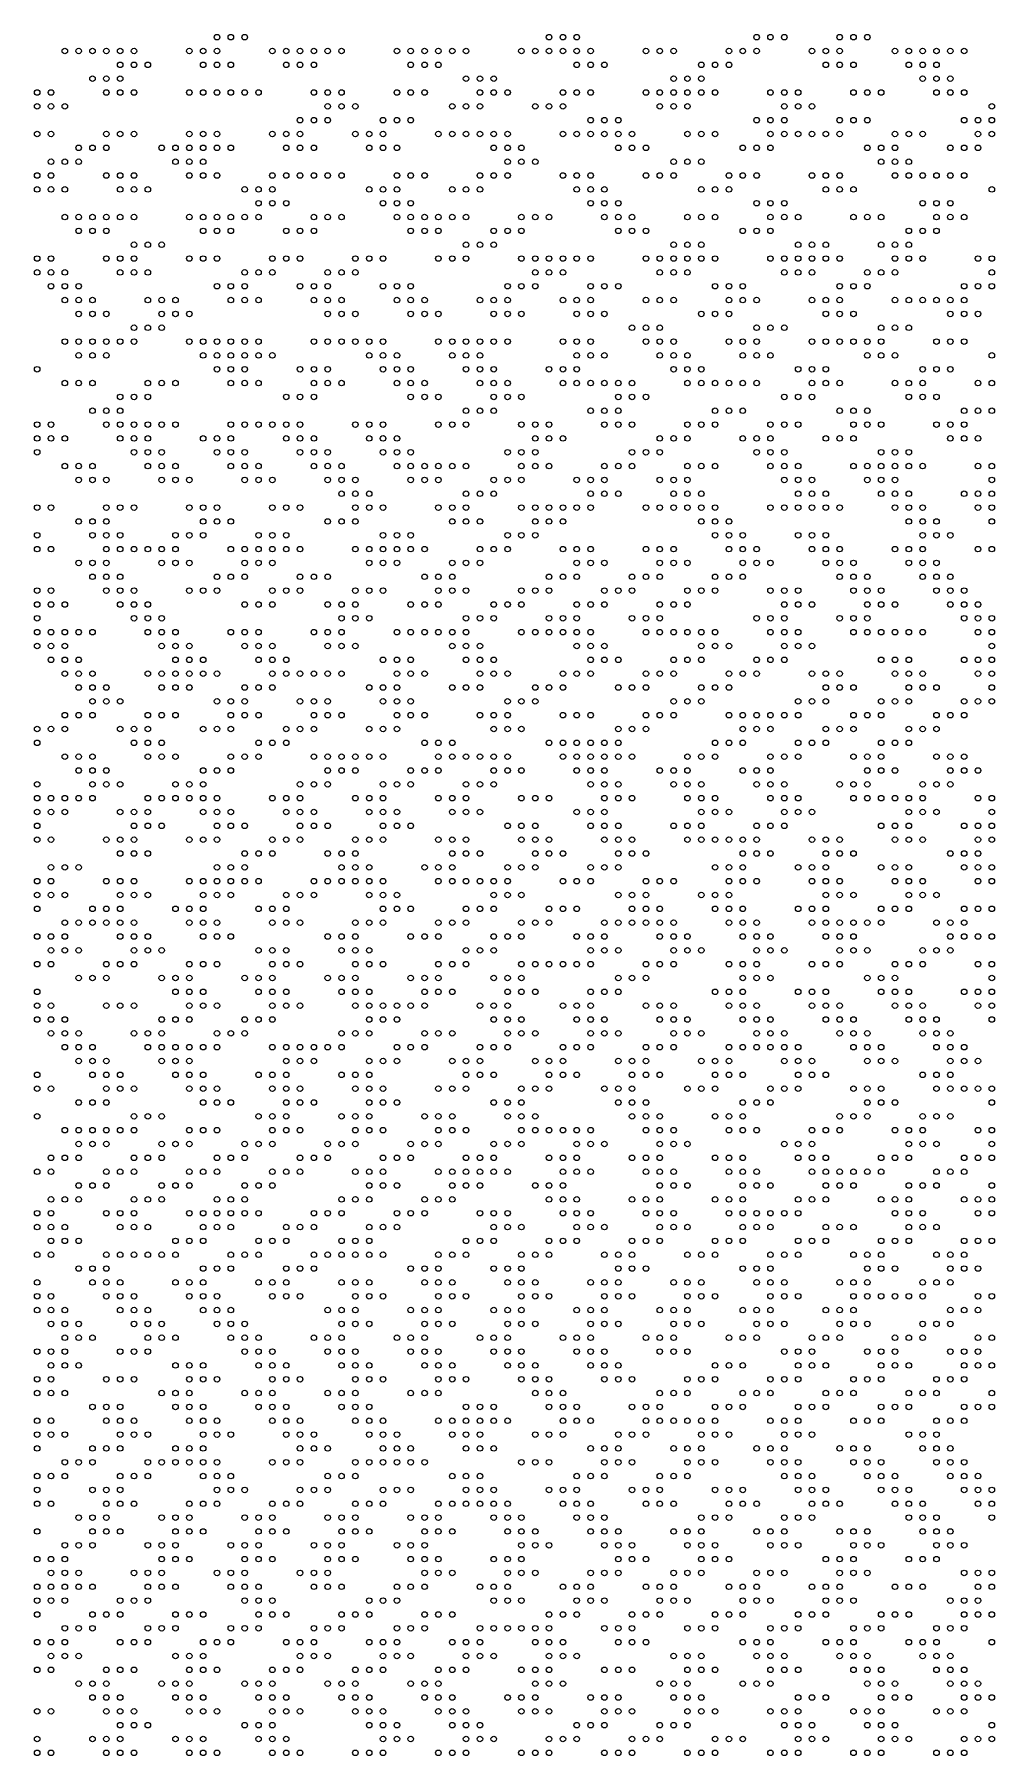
# Model space of a CAD drawing. Header units: millimetres. Extents: x 0 to 280, y 1 to 500.
# Drawn here: x 69.8 to 139.2, y 250.8 to 375.2 of the extents above; entities that cross this region are included whole.
import ezdxf

# ---------------------------------------------------------------- set-up
doc = ezdxf.new("R2010")
doc.units = ezdxf.units.MM
doc.layers.get('0').update_dxf_attribs({"linetype": 'CONTINUOUS'})

msp = doc.modelspace()

# ---------------------------------------------------------------- linework, layer by layer
for centre in [(83, 375), (84, 375), (85, 375), (107, 375), (108, 375), (109, 375), (122, 375), (123, 375), (124, 375), (128, 375), (129, 375), (130, 375), (72, 374), (73, 374), (74, 374), (75, 374), (76, 374), (76, 373), (77, 374), (77, 373), (78, 373), (81, 374), (82, 374), (82, 373), (83, 374), (83, 373), (84, 373), (87, 374), (88, 374), (88, 373), (89, 374), (89, 373), (90, 374), (90, 373), (91, 374), (92, 374), (96, 374), (97, 374), (97, 373), (98, 374), (98, 373), (99, 374), (99, 373), (100, 374), (101, 374), (105, 374), (106, 374), (107, 374), (108, 374), (109, 374), (109, 373), (110, 374), (110, 373), (111, 373), (114, 374), (115, 374), (116, 374), (118, 373), (119, 373), (120, 374), (120, 373), (121, 374), (122, 374), (126, 374), (127, 374), (127, 373), (128, 374), (128, 373), (129, 373), (132, 374), (133, 374), (133, 373), (134, 374), (134, 373), (135, 374), (135, 373), (136, 374), (137, 374), (74, 372), (75, 372), (76, 372), (101, 372), (102, 372), (103, 372), (116, 372), (117, 372), (118, 372), (134, 372), (135, 372), (136, 372), (70, 371), (71, 371), (75, 371), (76, 371), (77, 371), (81, 371), (82, 371), (83, 371), (84, 371), (85, 371), (86, 371), (90, 371), (91, 371), (92, 371), (96, 371), (97, 371), (98, 371), (102, 371), (103, 371), (104, 371), (108, 371), (109, 371), (110, 371), (114, 371), (115, 371), (116, 371), (117, 371), (118, 371), (119, 371), (123, 371), (124, 371), (125, 371), (129, 371), (130, 371), (131, 371), (135, 371), (136, 371), (137, 371), (70, 370), (71, 370), (72, 370), (91, 370), (92, 370), (93, 370), (100, 370), (101, 370), (102, 370), (106, 370), (107, 370), (108, 370), (115, 370), (116, 370), (117, 370), (124, 370), (125, 370), (126, 370), (139, 370), (89, 369), (90, 369), (91, 369), (95, 369), (96, 369), (97, 369), (110, 369), (111, 369), (112, 369), (122, 369), (123, 369), (124, 369), (128, 369), (129, 369), (130, 369), (137, 369), (138, 369), (139, 369), (70, 368), (71, 368), (73, 367), (74, 367), (75, 368), (75, 367), (76, 368), (77, 368), (79, 367), (80, 367), (81, 368), (81, 367), (82, 368), (82, 367), (83, 368), (83, 367), (84, 367), (87, 368), (88, 368), (88, 367), (89, 368), (89, 367), (90, 367), (93, 368), (94, 368), (94, 367), (95, 368), (95, 367), (96, 367), (99, 368), (100, 368), (101, 368), (102, 368), (103, 368), (103, 367), (104, 368), (104, 367), (105, 367), (108, 368), (109, 368), (110, 368), (111, 368), (112, 368), (112, 367), (113, 368), (113, 367), (114, 367), (117, 368), (118, 368), (119, 368), (121, 367), (122, 367), (123, 368), (123, 367), (124, 368), (125, 368), (126, 368), (127, 368), (128, 368), (130, 367), (131, 367), (132, 368), (132, 367), (133, 368), (134, 368), (136, 367), (137, 367), (138, 368), (138, 367), (139, 368), (71, 366), (72, 366), (73, 366), (80, 366), (81, 366), (82, 366), (104, 366), (105, 366), (106, 366), (116, 366), (117, 366), (118, 366), (131, 366), (132, 366), (133, 366), (70, 365), (71, 365), (75, 365), (76, 365), (77, 365), (81, 365), (82, 365), (83, 365), (87, 365), (88, 365), (89, 365), (90, 365), (91, 365), (92, 365), (96, 365), (97, 365), (98, 365), (102, 365), (103, 365), (104, 365), (108, 365), (109, 365), (110, 365), (114, 365), (115, 365), (116, 365), (120, 365), (121, 365), (122, 365), (126, 365), (127, 365), (128, 365), (132, 365), (133, 365), (134, 365), (135, 365), (136, 365), (137, 365), (70, 364), (71, 364), (72, 364), (76, 364), (77, 364), (78, 364), (85, 364), (86, 364), (87, 364), (94, 364), (95, 364), (96, 364), (100, 364), (101, 364), (102, 364), (109, 364), (110, 364), (111, 364), (118, 364), (119, 364), (120, 364), (127, 364), (128, 364), (129, 364), (139, 364), (72, 362), (73, 362), (74, 362), (75, 362), (76, 362), (77, 362), (81, 362), (82, 362), (83, 362), (84, 362), (85, 362), (86, 363), (86, 362), (87, 363), (88, 363), (90, 362), (91, 362), (92, 362), (95, 363), (96, 363), (96, 362), (97, 363), (97, 362), (98, 362), (99, 362), (100, 362), (101, 362), (105, 362), (106, 362), (107, 362), (110, 363), (111, 363), (111, 362), (112, 363), (112, 362), (113, 362), (117, 362), (118, 362), (119, 362), (122, 363), (123, 363), (123, 362), (124, 363), (124, 362), (125, 362), (129, 362), (130, 362), (131, 362), (134, 363), (135, 363), (135, 362), (136, 363), (136, 362), (137, 362), (73, 361), (74, 361), (75, 361), (82, 361), (83, 361), (84, 361), (88, 361), (89, 361), (90, 361), (97, 361), (98, 361), (99, 361), (103, 361), (104, 361), (105, 361), (112, 361), (113, 361), (114, 361), (121, 361), (122, 361), (123, 361), (133, 361), (134, 361), (135, 361), (77, 360), (78, 360), (79, 360), (101, 360), (102, 360), (103, 360), (116, 360), (117, 360), (118, 360), (125, 360), (126, 360), (127, 360), (131, 360), (132, 360), (133, 360), (70, 359), (71, 359), (75, 359), (76, 359), (77, 359), (81, 359), (82, 359), (83, 359), (87, 359), (88, 359), (89, 359), (93, 359), (94, 359), (95, 359), (99, 359), (100, 359), (101, 359), (105, 359), (106, 359), (107, 359), (108, 359), (109, 359), (110, 359), (114, 359), (115, 359), (116, 359), (117, 359), (118, 359), (119, 359), (123, 359), (124, 359), (125, 359), (126, 359), (127, 359), (128, 359), (132, 359), (133, 359), (134, 359), (138, 359), (139, 359), (70, 358), (71, 358), (71, 357), (72, 358), (72, 357), (73, 357), (76, 358), (77, 358), (78, 358), (83, 357), (84, 357), (85, 358), (85, 357), (86, 358), (87, 358), (89, 357), (90, 357), (91, 358), (91, 357), (92, 358), (93, 358), (95, 357), (96, 357), (97, 357), (104, 357), (105, 357), (106, 358), (106, 357), (107, 358), (108, 358), (110, 357), (111, 357), (112, 357), (115, 358), (116, 358), (117, 358), (119, 357), (120, 357), (121, 357), (124, 358), (125, 358), (126, 358), (128, 357), (129, 357), (130, 358), (130, 357), (131, 358), (132, 358), (137, 357), (138, 357), (139, 358), (139, 357), (72, 356), (73, 356), (74, 356), (78, 356), (79, 356), (80, 356), (84, 356), (85, 356), (86, 356), (90, 356), (91, 356), (92, 356), (96, 356), (97, 356), (98, 356), (102, 356), (103, 356), (104, 356), (108, 356), (109, 356), (110, 356), (114, 356), (115, 356), (116, 356), (120, 356), (121, 356), (122, 356), (126, 356), (127, 356), (128, 356), (132, 356), (133, 356), (134, 356), (135, 356), (136, 356), (137, 356), (73, 355), (74, 355), (75, 355), (79, 355), (80, 355), (81, 355), (91, 355), (92, 355), (93, 355), (97, 355), (98, 355), (99, 355), (103, 355), (104, 355), (105, 355), (109, 355), (110, 355), (111, 355), (118, 355), (119, 355), (120, 355), (127, 355), (128, 355), (129, 355), (136, 355), (137, 355), (138, 355), (77, 354), (78, 354), (79, 354), (113, 354), (114, 354), (115, 354), (122, 354), (123, 354), (124, 354), (131, 354), (132, 354), (133, 354), (72, 353), (73, 353), (73, 352), (74, 353), (74, 352), (75, 353), (75, 352), (76, 353), (77, 353), (81, 353), (82, 353), (82, 352), (83, 353), (83, 352), (84, 353), (84, 352), (85, 353), (85, 352), (86, 353), (86, 352), (87, 352), (90, 353), (91, 353), (92, 353), (93, 353), (94, 353), (94, 352), (95, 353), (95, 352), (96, 352), (99, 353), (100, 353), (100, 352), (101, 353), (101, 352), (102, 353), (102, 352), (103, 353), (104, 353), (108, 353), (109, 353), (109, 352), (110, 353), (110, 352), (111, 352), (114, 353), (115, 353), (115, 352), (116, 353), (116, 352), (117, 352), (120, 353), (121, 353), (121, 352), (122, 353), (122, 352), (123, 352), (126, 353), (127, 353), (128, 353), (129, 353), (130, 353), (130, 352), (131, 353), (131, 352), (132, 352), (135, 353), (136, 353), (137, 353), (139, 352), (70, 351), (83, 351), (84, 351), (85, 351), (89, 351), (90, 351), (91, 351), (95, 351), (96, 351), (97, 351), (101, 351), (102, 351), (103, 351), (107, 351), (108, 351), (109, 351), (116, 351), (117, 351), (118, 351), (125, 351), (126, 351), (127, 351), (134, 351), (135, 351), (136, 351), (72, 350), (73, 350), (74, 350), (78, 350), (79, 350), (80, 350), (84, 350), (85, 350), (86, 350), (90, 350), (91, 350), (92, 350), (96, 350), (97, 350), (98, 350), (102, 350), (103, 350), (104, 350), (108, 350), (109, 350), (110, 350), (111, 350), (112, 350), (113, 350), (117, 350), (118, 350), (119, 350), (120, 350), (121, 350), (122, 350), (126, 350), (127, 350), (128, 350), (132, 350), (133, 350), (134, 350), (138, 350), (139, 350), (76, 349), (77, 349), (78, 349), (88, 349), (89, 349), (90, 349), (97, 349), (98, 349), (99, 349), (103, 349), (104, 349), (105, 349), (112, 349), (113, 349), (114, 349), (124, 349), (125, 349), (126, 349), (133, 349), (134, 349), (135, 349), (70, 347), (71, 347), (74, 348), (75, 348), (75, 347), (76, 348), (76, 347), (77, 347), (78, 347), (79, 347), (80, 347), (84, 347), (85, 347), (86, 347), (87, 347), (88, 347), (89, 347), (93, 347), (94, 347), (95, 347), (99, 347), (100, 347), (101, 348), (101, 347), (102, 348), (103, 348), (105, 347), (106, 347), (107, 347), (110, 348), (111, 348), (111, 347), (112, 348), (112, 347), (113, 347), (117, 347), (118, 347), (119, 348), (119, 347), (120, 348), (121, 348), (123, 347), (124, 347), (125, 347), (128, 348), (129, 348), (129, 347), (130, 348), (130, 347), (131, 347), (135, 347), (136, 347), (137, 348), (137, 347), (138, 348), (139, 348), (70, 346), (71, 346), (72, 346), (76, 346), (77, 346), (78, 346), (82, 346), (83, 346), (84, 346), (88, 346), (89, 346), (90, 346), (94, 346), (95, 346), (96, 346), (106, 346), (107, 346), (108, 346), (115, 346), (116, 346), (117, 346), (121, 346), (122, 346), (123, 346), (127, 346), (128, 346), (129, 346), (136, 346), (137, 346), (138, 346), (70, 345), (77, 345), (78, 345), (79, 345), (83, 345), (84, 345), (85, 345), (89, 345), (90, 345), (91, 345), (95, 345), (96, 345), (97, 345), (104, 345), (105, 345), (106, 345), (113, 345), (114, 345), (115, 345), (122, 345), (123, 345), (124, 345), (131, 345), (132, 345), (133, 345), (72, 344), (73, 344), (74, 344), (78, 344), (79, 344), (80, 344), (84, 344), (85, 344), (86, 344), (90, 344), (91, 344), (92, 344), (96, 344), (97, 344), (98, 344), (99, 344), (100, 344), (101, 344), (105, 344), (106, 344), (107, 344), (111, 344), (112, 344), (113, 344), (117, 344), (118, 344), (119, 344), (123, 344), (124, 344), (125, 344), (129, 344), (130, 344), (131, 344), (132, 344), (133, 344), (134, 344), (138, 344), (139, 344), (73, 343), (74, 343), (75, 343), (79, 343), (80, 343), (81, 343), (85, 343), (86, 343), (87, 343), (91, 343), (92, 343), (92, 342), (93, 343), (93, 342), (94, 342), (97, 343), (98, 343), (99, 343), (101, 342), (102, 342), (103, 343), (103, 342), (104, 343), (105, 343), (109, 343), (110, 343), (110, 342), (111, 343), (111, 342), (112, 342), (115, 343), (116, 343), (116, 342), (117, 343), (117, 342), (118, 342), (124, 343), (125, 343), (125, 342), (126, 343), (126, 342), (127, 342), (130, 343), (131, 343), (131, 342), (132, 343), (132, 342), (133, 342), (137, 342), (138, 342), (139, 343), (139, 342), (70, 341), (71, 341), (75, 341), (76, 341), (77, 341), (81, 341), (82, 341), (83, 341), (87, 341), (88, 341), (89, 341), (93, 341), (94, 341), (95, 341), (99, 341), (100, 341), (101, 341), (105, 341), (106, 341), (107, 341), (108, 341), (109, 341), (110, 341), (114, 341), (115, 341), (116, 341), (117, 341), (118, 341), (119, 341), (123, 341), (124, 341), (125, 341), (126, 341), (127, 341), (128, 341), (132, 341), (133, 341), (134, 341), (138, 341), (139, 341), (73, 340), (74, 340), (75, 340), (82, 340), (83, 340), (84, 340), (91, 340), (92, 340), (93, 340), (100, 340), (101, 340), (102, 340), (106, 340), (107, 340), (108, 340), (118, 340), (119, 340), (120, 340), (133, 340), (134, 340), (135, 340), (139, 340), (70, 339), (74, 339), (75, 339), (76, 339), (80, 339), (81, 339), (82, 339), (86, 339), (87, 339), (88, 339), (95, 339), (96, 339), (97, 339), (104, 339), (105, 339), (106, 339), (119, 339), (120, 339), (121, 339), (125, 339), (126, 339), (127, 339), (134, 339), (135, 339), (136, 339), (70, 338), (71, 338), (73, 337), (74, 337), (75, 338), (75, 337), (76, 338), (77, 338), (78, 338), (79, 338), (79, 337), (80, 338), (80, 337), (81, 337), (84, 338), (85, 338), (85, 337), (86, 338), (86, 337), (87, 338), (87, 337), (88, 338), (89, 338), (93, 338), (94, 338), (94, 337), (95, 338), (95, 337), (96, 338), (96, 337), (97, 338), (98, 338), (100, 337), (101, 337), (102, 338), (102, 337), (103, 338), (104, 338), (108, 338), (109, 338), (109, 337), (110, 338), (110, 337), (111, 337), (114, 338), (115, 338), (115, 337), (116, 338), (116, 337), (117, 337), (120, 338), (121, 338), (121, 337), (122, 338), (122, 337), (123, 337), (126, 338), (127, 338), (127, 337), (128, 338), (128, 337), (129, 337), (132, 338), (133, 338), (133, 337), (134, 338), (134, 337), (135, 337), (138, 338), (139, 338), (74, 336), (75, 336), (76, 336), (83, 336), (84, 336), (85, 336), (89, 336), (90, 336), (91, 336), (98, 336), (99, 336), (100, 336), (107, 336), (108, 336), (109, 336), (113, 336), (114, 336), (115, 336), (119, 336), (120, 336), (121, 336), (128, 336), (129, 336), (130, 336), (134, 336), (135, 336), (136, 336), (70, 335), (71, 335), (75, 335), (76, 335), (77, 335), (81, 335), (82, 335), (83, 335), (87, 335), (88, 335), (89, 335), (93, 335), (94, 335), (95, 335), (99, 335), (100, 335), (101, 335), (105, 335), (106, 335), (107, 335), (111, 335), (112, 335), (113, 335), (117, 335), (118, 335), (119, 335), (123, 335), (124, 335), (125, 335), (129, 335), (130, 335), (131, 335), (135, 335), (136, 335), (137, 335), (70, 334), (71, 334), (72, 334), (76, 334), (77, 334), (78, 334), (85, 334), (86, 334), (87, 334), (91, 334), (92, 334), (93, 334), (97, 334), (98, 334), (99, 334), (103, 334), (104, 334), (105, 334), (109, 334), (110, 334), (111, 334), (115, 334), (116, 334), (117, 334), (124, 334), (125, 334), (126, 334), (130, 334), (131, 334), (132, 334), (136, 334), (137, 334), (138, 334), (70, 333), (70, 332), (71, 332), (72, 332), (73, 332), (74, 332), (77, 333), (78, 333), (78, 332), (79, 333), (79, 332), (80, 332), (84, 332), (85, 332), (86, 332), (90, 332), (91, 332), (92, 333), (92, 332), (93, 333), (94, 333), (96, 332), (97, 332), (98, 332), (99, 332), (100, 332), (101, 333), (101, 332), (102, 333), (103, 333), (105, 332), (106, 332), (107, 333), (107, 332), (108, 333), (108, 332), (109, 333), (109, 332), (110, 332), (113, 333), (114, 333), (114, 332), (115, 333), (115, 332), (116, 332), (117, 332), (118, 332), (119, 332), (122, 333), (123, 333), (123, 332), (124, 333), (124, 332), (125, 332), (128, 333), (129, 333), (129, 332), (130, 333), (130, 332), (131, 332), (132, 332), (133, 332), (134, 332), (137, 333), (138, 333), (138, 332), (139, 333), (139, 332), (70, 331), (71, 331), (72, 331), (79, 331), (80, 331), (81, 331), (85, 331), (86, 331), (87, 331), (91, 331), (92, 331), (93, 331), (100, 331), (101, 331), (102, 331), (109, 331), (110, 331), (111, 331), (118, 331), (119, 331), (120, 331), (124, 331), (125, 331), (126, 331), (139, 331), (71, 330), (72, 330), (73, 330), (80, 330), (81, 330), (82, 330), (86, 330), (87, 330), (88, 330), (95, 330), (96, 330), (97, 330), (101, 330), (102, 330), (103, 330), (110, 330), (111, 330), (112, 330), (116, 330), (117, 330), (118, 330), (122, 330), (123, 330), (124, 330), (131, 330), (132, 330), (133, 330), (137, 330), (138, 330), (139, 330), (72, 329), (73, 329), (74, 329), (78, 329), (79, 329), (80, 329), (81, 329), (82, 329), (83, 329), (87, 329), (88, 329), (89, 329), (90, 329), (91, 329), (92, 329), (96, 329), (97, 329), (98, 329), (102, 329), (103, 329), (104, 329), (108, 329), (109, 329), (110, 329), (114, 329), (115, 329), (116, 329), (120, 329), (121, 329), (122, 329), (126, 329), (127, 329), (128, 329), (132, 329), (133, 329), (134, 329), (138, 329), (139, 329), (73, 328), (74, 328), (74, 327), (75, 328), (75, 327), (76, 327), (79, 328), (80, 328), (81, 328), (83, 327), (84, 327), (85, 328), (85, 327), (86, 328), (87, 328), (89, 327), (90, 327), (91, 327), (94, 328), (95, 328), (95, 327), (96, 328), (96, 327), (97, 327), (100, 328), (101, 328), (102, 328), (104, 327), (105, 327), (106, 328), (106, 327), (107, 328), (108, 328), (112, 328), (113, 328), (114, 328), (116, 327), (117, 327), (118, 328), (118, 327), (119, 328), (120, 328), (125, 327), (126, 327), (127, 328), (127, 327), (128, 328), (129, 328), (131, 327), (132, 327), (133, 328), (133, 327), (134, 328), (135, 328), (137, 327), (138, 327), (139, 328), (139, 327), (72, 326), (73, 326), (74, 326), (78, 326), (79, 326), (80, 326), (84, 326), (85, 326), (86, 326), (90, 326), (91, 326), (92, 326), (96, 326), (97, 326), (98, 326), (102, 326), (103, 326), (104, 326), (108, 326), (109, 326), (110, 326), (114, 326), (115, 326), (116, 326), (120, 326), (121, 326), (122, 326), (123, 326), (124, 326), (125, 326), (129, 326), (130, 326), (131, 326), (135, 326), (136, 326), (137, 326), (70, 325), (71, 325), (72, 325), (76, 325), (77, 325), (78, 325), (82, 325), (83, 325), (84, 325), (88, 325), (89, 325), (90, 325), (94, 325), (95, 325), (96, 325), (103, 325), (104, 325), (105, 325), (112, 325), (113, 325), (114, 325), (121, 325), (122, 325), (123, 325), (127, 325), (128, 325), (129, 325), (133, 325), (134, 325), (135, 325), (70, 324), (77, 324), (78, 324), (79, 324), (86, 324), (87, 324), (88, 324), (98, 324), (99, 324), (100, 324), (107, 324), (108, 324), (109, 324), (110, 324), (111, 324), (112, 324), (119, 324), (120, 324), (121, 324), (125, 324), (126, 324), (127, 324), (131, 324), (132, 324), (133, 324), (72, 323), (73, 323), (73, 322), (74, 323), (74, 322), (75, 322), (78, 323), (79, 323), (80, 323), (82, 322), (83, 322), (84, 323), (84, 322), (85, 323), (86, 323), (90, 323), (91, 323), (91, 322), (92, 323), (92, 322), (93, 323), (93, 322), (94, 323), (95, 323), (97, 322), (98, 322), (99, 323), (99, 322), (100, 323), (101, 323), (102, 323), (103, 323), (103, 322), (104, 323), (104, 322), (105, 322), (108, 323), (109, 323), (109, 322), (110, 323), (110, 322), (111, 323), (111, 322), (112, 323), (113, 323), (115, 322), (116, 322), (117, 323), (117, 322), (118, 323), (119, 323), (121, 322), (122, 322), (123, 323), (123, 322), (124, 323), (125, 323), (129, 323), (130, 323), (130, 322), (131, 323), (131, 322), (132, 322), (135, 323), (136, 323), (136, 322), (137, 323), (137, 322), (138, 322), (70, 321), (74, 321), (75, 321), (76, 321), (80, 321), (81, 321), (82, 321), (89, 321), (90, 321), (91, 321), (95, 321), (96, 321), (97, 321), (101, 321), (102, 321), (103, 321), (110, 321), (111, 321), (112, 321), (116, 321), (117, 321), (118, 321), (122, 321), (123, 321), (124, 321), (128, 321), (129, 321), (130, 321), (134, 321), (135, 321), (136, 321), (70, 320), (71, 320), (72, 320), (73, 320), (74, 320), (78, 320), (79, 320), (80, 320), (81, 320), (82, 320), (83, 320), (87, 320), (88, 320), (89, 320), (93, 320), (94, 320), (95, 320), (99, 320), (100, 320), (101, 320), (105, 320), (106, 320), (107, 320), (111, 320), (112, 320), (113, 320), (117, 320), (118, 320), (119, 320), (123, 320), (124, 320), (125, 320), (129, 320), (130, 320), (131, 320), (132, 320), (133, 320), (134, 320), (138, 320), (139, 320), (70, 319), (71, 319), (72, 319), (76, 319), (77, 319), (78, 319), (82, 319), (83, 319), (84, 319), (88, 319), (89, 319), (90, 319), (94, 319), (95, 319), (96, 319), (100, 319), (101, 319), (102, 319), (109, 319), (110, 319), (111, 319), (118, 319), (119, 319), (120, 319), (124, 319), (125, 319), (126, 319), (133, 319), (134, 319), (135, 319), (139, 319), (70, 318), (77, 318), (78, 318), (79, 318), (83, 318), (84, 318), (85, 318), (89, 318), (90, 318), (91, 318), (95, 318), (96, 318), (97, 318), (104, 318), (105, 318), (106, 318), (110, 318), (111, 318), (112, 318), (116, 318), (117, 318), (118, 318), (122, 318), (123, 318), (124, 318), (131, 318), (132, 318), (133, 318), (137, 318), (138, 318), (139, 318), (70, 317), (71, 317), (75, 317), (76, 317), (76, 316), (77, 317), (77, 316), (78, 316), (81, 317), (82, 317), (83, 317), (85, 316), (86, 316), (87, 317), (87, 316), (88, 317), (89, 317), (91, 316), (92, 316), (93, 317), (93, 316), (94, 317), (95, 317), (99, 317), (100, 317), (100, 316), (101, 317), (101, 316), (102, 316), (105, 317), (106, 317), (106, 316), (107, 317), (107, 316), (108, 316), (111, 317), (112, 317), (112, 316), (113, 317), (113, 316), (114, 316), (117, 317), (118, 317), (119, 317), (120, 317), (121, 317), (121, 316), (122, 317), (122, 316), (123, 316), (126, 317), (127, 317), (127, 316), (128, 317), (128, 316), (129, 316), (132, 317), (133, 317), (134, 317), (136, 316), (137, 316), (138, 317), (138, 316), (139, 317), (71, 315), (72, 315), (73, 315), (83, 315), (84, 315), (85, 315), (92, 315), (93, 315), (94, 315), (98, 315), (99, 315), (100, 315), (104, 315), (105, 315), (106, 315), (110, 315), (111, 315), (112, 315), (119, 315), (120, 315), (121, 315), (125, 315), (126, 315), (127, 315), (131, 315), (132, 315), (133, 315), (137, 315), (138, 315), (139, 315), (70, 314), (71, 314), (75, 314), (76, 314), (77, 314), (81, 314), (82, 314), (83, 314), (84, 314), (85, 314), (86, 314), (90, 314), (91, 314), (92, 314), (93, 314), (94, 314), (95, 314), (99, 314), (100, 314), (101, 314), (102, 314), (103, 314), (104, 314), (108, 314), (109, 314), (110, 314), (114, 314), (115, 314), (116, 314), (120, 314), (121, 314), (122, 314), (126, 314), (127, 314), (128, 314), (132, 314), (133, 314), (134, 314), (138, 314), (139, 314), (70, 313), (71, 313), (72, 313), (76, 313), (77, 313), (78, 313), (82, 313), (83, 313), (84, 313), (88, 313), (89, 313), (90, 313), (94, 313), (95, 313), (96, 313), (103, 313), (104, 313), (105, 313), (112, 313), (113, 313), (114, 313), (118, 313), (119, 313), (120, 313), (127, 313), (128, 313), (129, 313), (133, 313), (134, 313), (135, 313), (70, 312), (72, 311), (73, 311), (74, 312), (74, 311), (75, 312), (75, 311), (76, 312), (76, 311), (77, 311), (80, 312), (81, 312), (81, 311), (82, 312), (82, 311), (83, 311), (86, 312), (87, 312), (87, 311), (88, 312), (88, 311), (89, 311), (93, 311), (94, 311), (95, 312), (95, 311), (96, 312), (97, 312), (99, 311), (100, 311), (101, 312), (101, 311), (102, 312), (103, 312), (105, 311), (106, 311), (107, 312), (107, 311), (108, 312), (109, 312), (111, 311), (112, 311), (113, 312), (113, 311), (114, 312), (114, 311), (115, 312), (115, 311), (116, 311), (119, 312), (120, 312), (120, 311), (121, 312), (121, 311), (122, 311), (125, 312), (126, 312), (126, 311), (127, 312), (127, 311), (128, 311), (129, 311), (130, 311), (131, 312), (131, 311), (132, 312), (133, 312), (135, 311), (136, 311), (137, 312), (137, 311), (138, 312), (139, 312), (70, 310), (71, 310), (72, 310), (76, 310), (77, 310), (78, 310), (82, 310), (83, 310), (84, 310), (91, 310), (92, 310), (93, 310), (97, 310), (98, 310), (99, 310), (103, 310), (104, 310), (105, 310), (109, 310), (110, 310), (111, 310), (115, 310), (116, 310), (117, 310), (121, 310), (122, 310), (123, 310), (127, 310), (128, 310), (129, 310), (136, 310), (137, 310), (138, 310), (139, 310), (71, 309), (72, 309), (73, 309), (77, 309), (78, 309), (79, 309), (86, 309), (87, 309), (88, 309), (92, 309), (93, 309), (94, 309), (101, 309), (102, 309), (103, 309), (110, 309), (111, 309), (112, 309), (116, 309), (117, 309), (118, 309), (122, 309), (123, 309), (124, 309), (128, 309), (129, 309), (130, 309), (134, 309), (135, 309), (136, 309), (70, 308), (71, 308), (75, 308), (76, 308), (77, 308), (81, 308), (82, 308), (83, 308), (87, 308), (88, 308), (89, 308), (93, 308), (94, 308), (95, 308), (99, 308), (100, 308), (101, 308), (105, 308), (106, 308), (107, 308), (108, 308), (109, 308), (110, 308), (114, 308), (115, 308), (116, 308), (120, 308), (121, 308), (122, 308), (126, 308), (127, 308), (128, 308), (132, 308), (133, 308), (134, 308), (138, 308), (139, 308), (70, 306), (73, 307), (74, 307), (75, 307), (79, 307), (80, 307), (80, 306), (81, 307), (81, 306), (82, 306), (85, 307), (86, 307), (86, 306), (87, 307), (87, 306), (88, 306), (91, 307), (92, 307), (92, 306), (93, 307), (93, 306), (94, 306), (97, 307), (98, 307), (98, 306), (99, 307), (99, 306), (100, 306), (103, 307), (104, 307), (104, 306), (105, 307), (105, 306), (106, 306), (110, 306), (111, 306), (112, 307), (112, 306), (113, 307), (114, 307), (119, 306), (120, 306), (121, 307), (121, 306), (122, 307), (123, 307), (125, 306), (126, 306), (127, 306), (130, 307), (131, 307), (131, 306), (132, 307), (132, 306), (133, 306), (137, 306), (138, 306), (139, 307), (139, 306), (70, 305), (71, 305), (75, 305), (76, 305), (77, 305), (81, 305), (82, 305), (83, 305), (87, 305), (88, 305), (89, 305), (93, 305), (94, 305), (95, 305), (96, 305), (97, 305), (98, 305), (102, 305), (103, 305), (104, 305), (108, 305), (109, 305), (110, 305), (114, 305), (115, 305), (116, 305), (120, 305), (121, 305), (122, 305), (126, 305), (127, 305), (128, 305), (132, 305), (133, 305), (134, 305), (138, 305), (139, 305), (70, 304), (71, 304), (72, 304), (79, 304), (80, 304), (81, 304), (85, 304), (86, 304), (87, 304), (94, 304), (95, 304), (96, 304), (103, 304), (104, 304), (105, 304), (109, 304), (110, 304), (111, 304), (115, 304), (116, 304), (117, 304), (121, 304), (122, 304), (123, 304), (127, 304), (128, 304), (129, 304), (133, 304), (134, 304), (135, 304), (139, 304), (71, 303), (72, 303), (73, 303), (77, 303), (78, 303), (79, 303), (83, 303), (84, 303), (85, 303), (92, 303), (93, 303), (94, 303), (98, 303), (99, 303), (100, 303), (104, 303), (105, 303), (106, 303), (110, 303), (111, 303), (112, 303), (116, 303), (117, 303), (118, 303), (122, 303), (123, 303), (124, 303), (128, 303), (129, 303), (130, 303), (134, 303), (135, 303), (136, 303), (72, 302), (73, 302), (73, 301), (74, 302), (74, 301), (75, 301), (78, 302), (79, 302), (79, 301), (80, 302), (80, 301), (81, 302), (81, 301), (82, 302), (83, 302), (87, 302), (88, 302), (88, 301), (89, 302), (89, 301), (90, 302), (90, 301), (91, 302), (92, 302), (94, 301), (95, 301), (96, 302), (96, 301), (97, 302), (98, 302), (100, 301), (101, 301), (102, 302), (102, 301), (103, 302), (104, 302), (106, 301), (107, 301), (108, 302), (108, 301), (109, 302), (110, 302), (112, 301), (113, 301), (114, 302), (114, 301), (115, 302), (116, 302), (118, 301), (119, 301), (120, 302), (120, 301), (121, 302), (122, 302), (123, 302), (124, 302), (124, 301), (125, 302), (125, 301), (126, 301), (129, 302), (130, 302), (130, 301), (131, 302), (131, 301), (132, 301), (135, 302), (136, 302), (136, 301), (137, 302), (137, 301), (138, 301), (70, 300), (74, 300), (75, 300), (76, 300), (80, 300), (81, 300), (82, 300), (86, 300), (87, 300), (88, 300), (92, 300), (93, 300), (94, 300), (101, 300), (102, 300), (103, 300), (107, 300), (108, 300), (109, 300), (113, 300), (114, 300), (115, 300), (119, 300), (120, 300), (121, 300), (125, 300), (126, 300), (127, 300), (134, 300), (135, 300), (136, 300), (70, 299), (71, 299), (75, 299), (76, 299), (77, 299), (81, 299), (82, 299), (83, 299), (87, 299), (88, 299), (89, 299), (93, 299), (94, 299), (95, 299), (99, 299), (100, 299), (101, 299), (105, 299), (106, 299), (107, 299), (111, 299), (112, 299), (113, 299), (117, 299), (118, 299), (119, 299), (123, 299), (124, 299), (125, 299), (129, 299), (130, 299), (131, 299), (135, 299), (136, 299), (137, 299), (138, 299), (139, 299), (73, 298), (74, 298), (75, 298), (82, 298), (83, 298), (84, 298), (88, 298), (89, 298), (90, 298), (94, 298), (95, 298), (96, 298), (103, 298), (104, 298), (105, 298), (112, 298), (113, 298), (114, 298), (121, 298), (122, 298), (123, 298), (130, 298), (131, 298), (132, 298), (139, 298), (70, 297), (72, 296), (73, 296), (74, 296), (75, 296), (76, 296), (77, 297), (77, 296), (78, 297), (79, 297), (81, 296), (82, 296), (83, 296), (86, 297), (87, 297), (87, 296), (88, 297), (88, 296), (89, 296), (92, 297), (93, 297), (93, 296), (94, 297), (94, 296), (95, 296), (98, 297), (99, 297), (99, 296), (100, 297), (100, 296), (101, 296), (104, 297), (105, 297), (105, 296), (106, 297), (106, 296), (107, 296), (108, 296), (109, 296), (110, 296), (113, 297), (114, 297), (114, 296), (115, 297), (115, 296), (116, 296), (119, 297), (120, 297), (120, 296), (121, 297), (121, 296), (122, 296), (126, 296), (127, 296), (128, 297), (128, 296), (129, 297), (130, 297), (132, 296), (133, 296), (134, 297), (134, 296), (135, 297), (136, 297), (138, 296), (139, 296), (73, 295), (74, 295), (75, 295), (79, 295), (80, 295), (81, 295), (85, 295), (86, 295), (87, 295), (91, 295), (92, 295), (93, 295), (97, 295), (98, 295), (99, 295), (103, 295), (104, 295), (105, 295), (109, 295), (110, 295), (111, 295), (115, 295), (116, 295), (117, 295), (124, 295), (125, 295), (126, 295), (133, 295), (134, 295), (135, 295), (139, 295), (71, 294), (72, 294), (73, 294), (77, 294), (78, 294), (79, 294), (83, 294), (84, 294), (85, 294), (89, 294), (90, 294), (91, 294), (95, 294), (96, 294), (97, 294), (101, 294), (102, 294), (103, 294), (107, 294), (108, 294), (109, 294), (113, 294), (114, 294), (115, 294), (119, 294), (120, 294), (121, 294), (125, 294), (126, 294), (127, 294), (131, 294), (132, 294), (133, 294), (137, 294), (138, 294), (139, 294), (70, 293), (71, 293), (75, 293), (76, 293), (77, 293), (81, 293), (82, 293), (83, 293), (87, 293), (88, 293), (89, 293), (93, 293), (94, 293), (95, 293), (99, 293), (100, 293), (101, 293), (102, 293), (103, 293), (104, 293), (108, 293), (109, 293), (110, 293), (114, 293), (115, 293), (116, 293), (120, 293), (121, 293), (122, 293), (126, 293), (127, 293), (128, 293), (129, 293), (130, 293), (131, 293), (135, 293), (136, 293), (137, 293), (71, 291), (72, 291), (73, 292), (73, 291), (74, 292), (75, 292), (77, 291), (78, 291), (79, 292), (79, 291), (80, 292), (81, 292), (83, 291), (84, 291), (85, 292), (85, 291), (86, 292), (87, 292), (92, 291), (93, 291), (94, 292), (94, 291), (95, 292), (96, 292), (98, 291), (99, 291), (100, 292), (100, 291), (101, 292), (102, 292), (106, 292), (107, 292), (107, 291), (108, 292), (108, 291), (109, 291), (113, 291), (114, 291), (115, 292), (115, 291), (116, 292), (117, 292), (119, 291), (120, 291), (121, 292), (121, 291), (122, 292), (123, 292), (125, 291), (126, 291), (127, 292), (127, 291), (128, 292), (129, 292), (131, 291), (132, 291), (133, 292), (133, 291), (134, 292), (135, 292), (137, 291), (138, 291), (139, 292), (139, 291), (70, 290), (71, 290), (75, 290), (76, 290), (77, 290), (81, 290), (82, 290), (83, 290), (84, 290), (85, 290), (86, 290), (90, 290), (91, 290), (92, 290), (96, 290), (97, 290), (98, 290), (102, 290), (103, 290), (104, 290), (108, 290), (109, 290), (110, 290), (114, 290), (115, 290), (116, 290), (120, 290), (121, 290), (122, 290), (123, 290), (124, 290), (125, 290), (132, 290), (133, 290), (134, 290), (138, 290), (139, 290), (70, 289), (71, 289), (72, 289), (76, 289), (77, 289), (78, 289), (82, 289), (83, 289), (84, 289), (88, 289), (89, 289), (90, 289), (94, 289), (95, 289), (96, 289), (103, 289), (104, 289), (105, 289), (109, 289), (110, 289), (111, 289), (115, 289), (116, 289), (117, 289), (121, 289), (122, 289), (123, 289), (127, 289), (128, 289), (129, 289), (133, 289), (134, 289), (135, 289), (71, 288), (72, 288), (73, 288), (80, 288), (81, 288), (82, 288), (86, 288), (87, 288), (88, 288), (92, 288), (93, 288), (94, 288), (101, 288), (102, 288), (103, 288), (107, 288), (108, 288), (109, 288), (113, 288), (114, 288), (115, 288), (119, 288), (120, 288), (121, 288), (125, 288), (126, 288), (127, 288), (131, 288), (132, 288), (133, 288), (137, 288), (138, 288), (139, 288), (70, 287), (71, 287), (73, 286), (74, 286), (75, 287), (75, 286), (76, 287), (77, 287), (78, 287), (79, 287), (80, 287), (82, 286), (83, 286), (84, 287), (84, 286), (85, 287), (86, 287), (88, 286), (89, 286), (90, 287), (90, 286), (91, 287), (92, 287), (93, 287), (94, 287), (95, 287), (97, 286), (98, 286), (99, 287), (99, 286), (100, 287), (101, 287), (103, 286), (104, 286), (105, 287), (105, 286), (106, 287), (107, 287), (111, 287), (112, 287), (112, 286), (113, 287), (113, 286), (114, 286), (117, 287), (118, 287), (119, 287), (121, 286), (122, 286), (123, 287), (123, 286), (124, 287), (125, 287), (129, 287), (130, 287), (130, 286), (131, 287), (131, 286), (132, 286), (135, 287), (136, 287), (136, 286), (137, 287), (137, 286), (138, 286), (70, 285), (74, 285), (75, 285), (76, 285), (80, 285), (81, 285), (82, 285), (86, 285), (87, 285), (88, 285), (92, 285), (93, 285), (94, 285), (98, 285), (99, 285), (100, 285), (104, 285), (105, 285), (106, 285), (110, 285), (111, 285), (112, 285), (116, 285), (117, 285), (118, 285), (122, 285), (123, 285), (124, 285), (128, 285), (129, 285), (130, 285), (134, 285), (135, 285), (136, 285), (70, 284), (71, 284), (75, 284), (76, 284), (77, 284), (81, 284), (82, 284), (83, 284), (87, 284), (88, 284), (89, 284), (93, 284), (94, 284), (95, 284), (99, 284), (100, 284), (101, 284), (105, 284), (106, 284), (107, 284), (111, 284), (112, 284), (113, 284), (117, 284), (118, 284), (119, 284), (123, 284), (124, 284), (125, 284), (129, 284), (130, 284), (131, 284), (132, 284), (133, 284), (134, 284), (138, 284), (139, 284), (70, 283), (71, 283), (72, 283), (76, 283), (77, 283), (78, 283), (82, 283), (83, 283), (84, 283), (91, 283), (92, 283), (93, 283), (97, 283), (98, 283), (99, 283), (103, 283), (104, 283), (105, 283), (109, 283), (110, 283), (111, 283), (115, 283), (116, 283), (117, 283), (121, 283), (122, 283), (123, 283), (127, 283), (128, 283), (129, 283), (136, 283), (137, 283), (138, 283), (71, 282), (72, 282), (72, 281), (73, 282), (73, 281), (74, 281), (77, 282), (78, 282), (78, 281), (79, 282), (79, 281), (80, 281), (83, 282), (84, 282), (84, 281), (85, 282), (85, 281), (86, 281), (90, 281), (91, 281), (92, 282), (92, 281), (93, 282), (94, 282), (96, 281), (97, 281), (98, 282), (98, 281), (99, 282), (100, 282), (102, 281), (103, 281), (104, 282), (104, 281), (105, 282), (106, 282), (108, 281), (109, 281), (110, 282), (110, 281), (111, 282), (112, 282), (114, 281), (115, 281), (116, 282), (116, 281), (117, 282), (118, 282), (120, 281), (121, 281), (122, 282), (122, 281), (123, 282), (124, 282), (126, 281), (127, 281), (128, 282), (128, 281), (129, 282), (130, 282), (132, 281), (133, 281), (134, 282), (134, 281), (135, 282), (136, 282), (138, 281), (139, 281), (70, 280), (71, 280), (72, 280), (76, 280), (77, 280), (78, 280), (85, 280), (86, 280), (87, 280), (91, 280), (92, 280), (93, 280), (97, 280), (98, 280), (99, 280), (103, 280), (104, 280), (105, 280), (109, 280), (110, 280), (111, 280), (115, 280), (116, 280), (117, 280), (124, 280), (125, 280), (126, 280), (130, 280), (131, 280), (132, 280), (136, 280), (137, 280), (138, 280), (71, 279), (72, 279), (73, 279), (80, 279), (81, 279), (82, 279), (86, 279), (87, 279), (88, 279), (92, 279), (93, 279), (94, 279), (98, 279), (99, 279), (100, 279), (104, 279), (105, 279), (106, 279), (110, 279), (111, 279), (112, 279), (119, 279), (120, 279), (121, 279), (125, 279), (126, 279), (127, 279), (131, 279), (132, 279), (133, 279), (137, 279), (138, 279), (139, 279), (70, 278), (71, 278), (75, 278), (76, 278), (77, 278), (81, 278), (82, 278), (83, 278), (87, 278), (88, 278), (89, 278), (93, 278), (94, 278), (95, 278), (99, 278), (100, 278), (101, 278), (105, 278), (106, 278), (107, 278), (111, 278), (112, 278), (113, 278), (117, 278), (118, 278), (119, 278), (123, 278), (124, 278), (125, 278), (129, 278), (130, 278), (131, 278), (135, 278), (136, 278), (137, 278), (70, 277), (71, 277), (72, 277), (74, 276), (75, 276), (76, 276), (79, 277), (80, 277), (80, 276), (81, 277), (81, 276), (82, 276), (85, 277), (86, 277), (86, 276), (87, 277), (87, 276), (88, 276), (91, 277), (92, 277), (92, 276), (93, 277), (93, 276), (94, 276), (97, 277), (98, 277), (99, 277), (101, 276), (102, 276), (103, 276), (106, 277), (107, 277), (107, 276), (108, 277), (108, 276), (109, 276), (113, 276), (114, 276), (115, 277), (115, 276), (116, 277), (117, 277), (119, 276), (120, 276), (121, 277), (121, 276), (122, 277), (123, 277), (125, 276), (126, 276), (127, 277), (127, 276), (128, 277), (129, 277), (131, 276), (132, 276), (133, 277), (133, 276), (134, 277), (135, 277), (137, 276), (138, 276), (139, 277), (139, 276), (70, 275), (71, 275), (75, 275), (76, 275), (77, 275), (81, 275), (82, 275), (83, 275), (87, 275), (88, 275), (89, 275), (93, 275), (94, 275), (95, 275), (99, 275), (100, 275), (101, 275), (102, 275), (103, 275), (104, 275), (108, 275), (109, 275), (110, 275), (114, 275), (115, 275), (116, 275), (117, 275), (118, 275), (119, 275), (123, 275), (124, 275), (125, 275), (129, 275), (130, 275), (131, 275), (135, 275), (136, 275), (137, 275), (70, 274), (71, 274), (72, 274), (76, 274), (77, 274), (78, 274), (82, 274), (83, 274), (84, 274), (88, 274), (89, 274), (90, 274), (94, 274), (95, 274), (96, 274), (100, 274), (101, 274), (102, 274), (106, 274), (107, 274), (108, 274), (112, 274), (113, 274), (114, 274), (118, 274), (119, 274), (120, 274), (124, 274), (125, 274), (126, 274), (133, 274), (134, 274), (135, 274), (70, 273), (74, 273), (75, 273), (76, 273), (80, 273), (81, 273), (82, 273), (89, 273), (90, 273), (91, 273), (95, 273), (96, 273), (97, 273), (101, 273), (102, 273), (103, 273), (110, 273), (111, 273), (112, 273), (116, 273), (117, 273), (118, 273), (122, 273), (123, 273), (124, 273), (128, 273), (129, 273), (130, 273), (134, 273), (135, 273), (136, 273), (70, 271), (71, 271), (72, 272), (72, 271), (73, 272), (74, 272), (76, 271), (77, 271), (78, 272), (78, 271), (79, 272), (80, 272), (81, 272), (82, 272), (82, 271), (83, 272), (83, 271), (84, 271), (87, 272), (88, 272), (89, 272), (91, 271), (92, 271), (93, 272), (93, 271), (94, 272), (95, 272), (96, 272), (97, 272), (98, 272), (100, 271), (101, 271), (102, 271), (105, 272), (106, 272), (107, 272), (109, 271), (110, 271), (111, 272), (111, 271), (112, 272), (113, 272), (115, 271), (116, 271), (117, 272), (117, 271), (118, 272), (119, 272), (123, 272), (124, 272), (124, 271), (125, 272), (125, 271), (126, 271), (129, 272), (130, 272), (130, 271), (131, 272), (131, 271), (132, 271), (135, 272), (136, 272), (136, 271), (137, 272), (137, 271), (138, 271), (70, 270), (74, 270), (75, 270), (76, 270), (83, 270), (84, 270), (85, 270), (89, 270), (90, 270), (91, 270), (95, 270), (96, 270), (97, 270), (101, 270), (102, 270), (103, 270), (107, 270), (108, 270), (109, 270), (113, 270), (114, 270), (115, 270), (119, 270), (120, 270), (121, 270), (125, 270), (126, 270), (127, 270), (131, 270), (132, 270), (133, 270), (137, 270), (138, 270), (139, 270), (70, 269), (71, 269), (75, 269), (76, 269), (77, 269), (81, 269), (82, 269), (83, 269), (87, 269), (88, 269), (89, 269), (93, 269), (94, 269), (95, 269), (99, 269), (100, 269), (101, 269), (102, 269), (103, 269), (104, 269), (108, 269), (109, 269), (110, 269), (114, 269), (115, 269), (116, 269), (120, 269), (121, 269), (122, 269), (126, 269), (127, 269), (128, 269), (132, 269), (133, 269), (134, 269), (138, 269), (139, 269), (73, 268), (74, 268), (75, 268), (79, 268), (80, 268), (81, 268), (85, 268), (86, 268), (87, 268), (91, 268), (92, 268), (93, 268), (97, 268), (98, 268), (99, 268), (103, 268), (104, 268), (105, 268), (109, 268), (110, 268), (111, 268), (118, 268), (119, 268), (120, 268), (124, 268), (125, 268), (126, 268), (133, 268), (134, 268), (135, 268), (139, 268), (70, 267), (74, 267), (75, 267), (76, 267), (80, 267), (81, 267), (82, 267), (86, 267), (87, 267), (88, 267), (92, 267), (93, 267), (94, 267), (98, 267), (99, 267), (100, 267), (104, 267), (105, 267), (106, 267), (110, 267), (111, 267), (112, 267), (116, 267), (117, 267), (118, 267), (122, 267), (123, 267), (124, 267), (128, 267), (129, 267), (130, 267), (134, 267), (135, 267), (136, 267), (70, 265), (71, 265), (72, 266), (72, 265), (73, 266), (74, 266), (78, 266), (79, 266), (79, 265), (80, 266), (80, 265), (81, 265), (84, 266), (85, 266), (85, 265), (86, 266), (86, 265), (87, 265), (90, 266), (91, 266), (91, 265), (92, 266), (92, 265), (93, 265), (96, 266), (97, 266), (97, 265), (98, 266), (98, 265), (99, 265), (103, 265), (104, 265), (105, 266), (105, 265), (106, 266), (107, 266), (111, 266), (112, 266), (112, 265), (113, 266), (113, 265), (114, 265), (117, 266), (118, 266), (118, 265), (119, 266), (119, 265), (120, 265), (123, 266), (124, 266), (125, 266), (127, 265), (128, 265), (129, 266), (129, 265), (130, 266), (131, 266), (133, 265), (134, 265), (135, 266), (135, 265), (136, 266), (137, 266), (71, 264), (72, 264), (73, 264), (77, 264), (78, 264), (79, 264), (83, 264), (84, 264), (85, 264), (89, 264), (90, 264), (91, 264), (98, 264), (99, 264), (100, 264), (104, 264), (105, 264), (106, 264), (110, 264), (111, 264), (112, 264), (116, 264), (117, 264), (118, 264), (122, 264), (123, 264), (124, 264), (128, 264), (129, 264), (130, 264), (137, 264), (138, 264), (139, 264), (70, 263), (71, 263), (72, 263), (73, 263), (74, 263), (78, 263), (79, 263), (80, 263), (84, 263), (85, 263), (86, 263), (90, 263), (91, 263), (92, 263), (96, 263), (97, 263), (98, 263), (102, 263), (103, 263), (104, 263), (108, 263), (109, 263), (110, 263), (114, 263), (115, 263), (116, 263), (120, 263), (121, 263), (122, 263), (126, 263), (127, 263), (128, 263), (132, 263), (133, 263), (134, 263), (138, 263), (139, 263), (70, 262), (71, 262), (72, 262), (76, 262), (77, 262), (78, 262), (85, 262), (86, 262), (87, 262), (94, 262), (95, 262), (96, 262), (103, 262), (104, 262), (105, 262), (109, 262), (110, 262), (111, 262), (115, 262), (116, 262), (117, 262), (121, 262), (122, 262), (123, 262), (127, 262), (128, 262), (129, 262), (136, 262), (137, 262), (138, 262), (70, 261), (72, 260), (73, 260), (74, 261), (74, 260), (75, 261), (76, 261), (78, 260), (79, 260), (80, 261), (80, 260), (81, 261), (82, 261), (84, 260), (85, 260), (86, 261), (86, 260), (87, 261), (88, 261), (90, 260), (91, 260), (92, 261), (92, 260), (93, 261), (94, 261), (96, 260), (97, 260), (98, 261), (98, 260), (99, 261), (100, 261), (102, 260), (103, 260), (104, 260), (105, 260), (106, 260), (107, 261), (107, 260), (108, 261), (109, 261), (111, 260), (112, 260), (113, 261), (113, 260), (114, 261), (115, 261), (117, 260), (118, 260), (119, 261), (119, 260), (120, 261), (121, 261), (123, 260), (124, 260), (125, 261), (125, 260), (126, 261), (127, 261), (129, 260), (130, 260), (131, 261), (131, 260), (132, 261), (133, 261), (135, 260), (136, 260), (137, 261), (137, 260), (138, 261), (139, 261), (70, 259), (71, 259), (72, 259), (76, 259), (77, 259), (78, 259), (82, 259), (83, 259), (84, 259), (88, 259), (89, 259), (90, 259), (94, 259), (95, 259), (96, 259), (100, 259), (101, 259), (102, 259), (106, 259), (107, 259), (108, 259), (112, 259), (113, 259), (114, 259), (121, 259), (122, 259), (123, 259), (127, 259), (128, 259), (129, 259), (133, 259), (134, 259), (135, 259), (139, 259), (71, 258), (72, 258), (73, 258), (80, 258), (81, 258), (82, 258), (89, 258), (90, 258), (91, 258), (95, 258), (96, 258), (97, 258), (101, 258), (102, 258), (103, 258), (107, 258), (108, 258), (109, 258), (116, 258), (117, 258), (118, 258), (122, 258), (123, 258), (124, 258), (128, 258), (129, 258), (130, 258), (134, 258), (135, 258), (136, 258), (70, 257), (71, 257), (75, 257), (76, 257), (77, 257), (81, 257), (82, 257), (83, 257), (87, 257), (88, 257), (89, 257), (93, 257), (94, 257), (95, 257), (99, 257), (100, 257), (101, 257), (105, 257), (106, 257), (107, 257), (111, 257), (112, 257), (113, 257), (117, 257), (118, 257), (119, 257), (123, 257), (124, 257), (125, 257), (129, 257), (130, 257), (131, 257), (135, 257), (136, 257), (137, 257), (73, 256), (74, 256), (74, 255), (75, 256), (75, 255), (76, 255), (79, 256), (80, 256), (80, 255), (81, 256), (81, 255), (82, 255), (85, 256), (86, 256), (86, 255), (87, 256), (87, 255), (88, 255), (91, 256), (92, 256), (92, 255), (93, 256), (93, 255), (94, 255), (97, 256), (98, 256), (98, 255), (99, 256), (99, 255), (100, 255), (104, 255), (105, 255), (106, 256), (106, 255), (107, 256), (108, 256), (110, 255), (111, 255), (112, 255), (115, 256), (116, 256), (116, 255), (117, 256), (117, 255), (118, 255), (121, 256), (122, 256), (123, 256), (125, 255), (126, 255), (127, 255), (130, 256), (131, 256), (131, 255), (132, 256), (132, 255), (133, 255), (136, 256), (137, 256), (137, 255), (138, 256), (138, 255), (139, 255), (70, 254), (71, 254), (75, 254), (76, 254), (77, 254), (81, 254), (82, 254), (83, 254), (87, 254), (88, 254), (89, 254), (93, 254), (94, 254), (95, 254), (99, 254), (100, 254), (101, 254), (105, 254), (106, 254), (107, 254), (111, 254), (112, 254), (113, 254), (117, 254), (118, 254), (119, 254), (123, 254), (124, 254), (125, 254), (129, 254), (130, 254), (131, 254), (135, 254), (136, 254), (137, 254), (76, 253), (77, 253), (78, 253), (85, 253), (86, 253), (87, 253), (94, 253), (95, 253), (96, 253), (100, 253), (101, 253), (102, 253), (109, 253), (110, 253), (111, 253), (115, 253), (116, 253), (117, 253), (124, 253), (125, 253), (126, 253), (130, 253), (131, 253), (132, 253), (139, 253), (70, 252), (74, 252), (75, 252), (76, 252), (80, 252), (81, 252), (82, 252), (86, 252), (87, 252), (88, 252), (95, 252), (96, 252), (97, 252), (101, 252), (102, 252), (103, 252), (107, 252), (108, 252), (109, 252), (113, 252), (114, 252), (115, 252), (119, 252), (120, 252), (121, 252), (125, 252), (126, 252), (127, 252), (131, 252), (132, 252), (133, 252), (137, 252), (138, 252), (139, 252), (70, 251), (71, 251), (75, 251), (76, 251), (77, 251), (81, 251), (82, 251), (83, 251), (87, 251), (88, 251), (89, 251), (93, 251), (94, 251), (95, 251), (99, 251), (100, 251), (101, 251), (105, 251), (106, 251), (107, 251), (111, 251), (112, 251), (113, 251), (117, 251), (118, 251), (119, 251), (123, 251), (124, 251), (125, 251), (129, 251), (130, 251), (131, 251), (135, 251), (136, 251), (137, 251)]:
    msp.add_circle(centre, 0.2)

doc.saveas('drawing.dxf')
